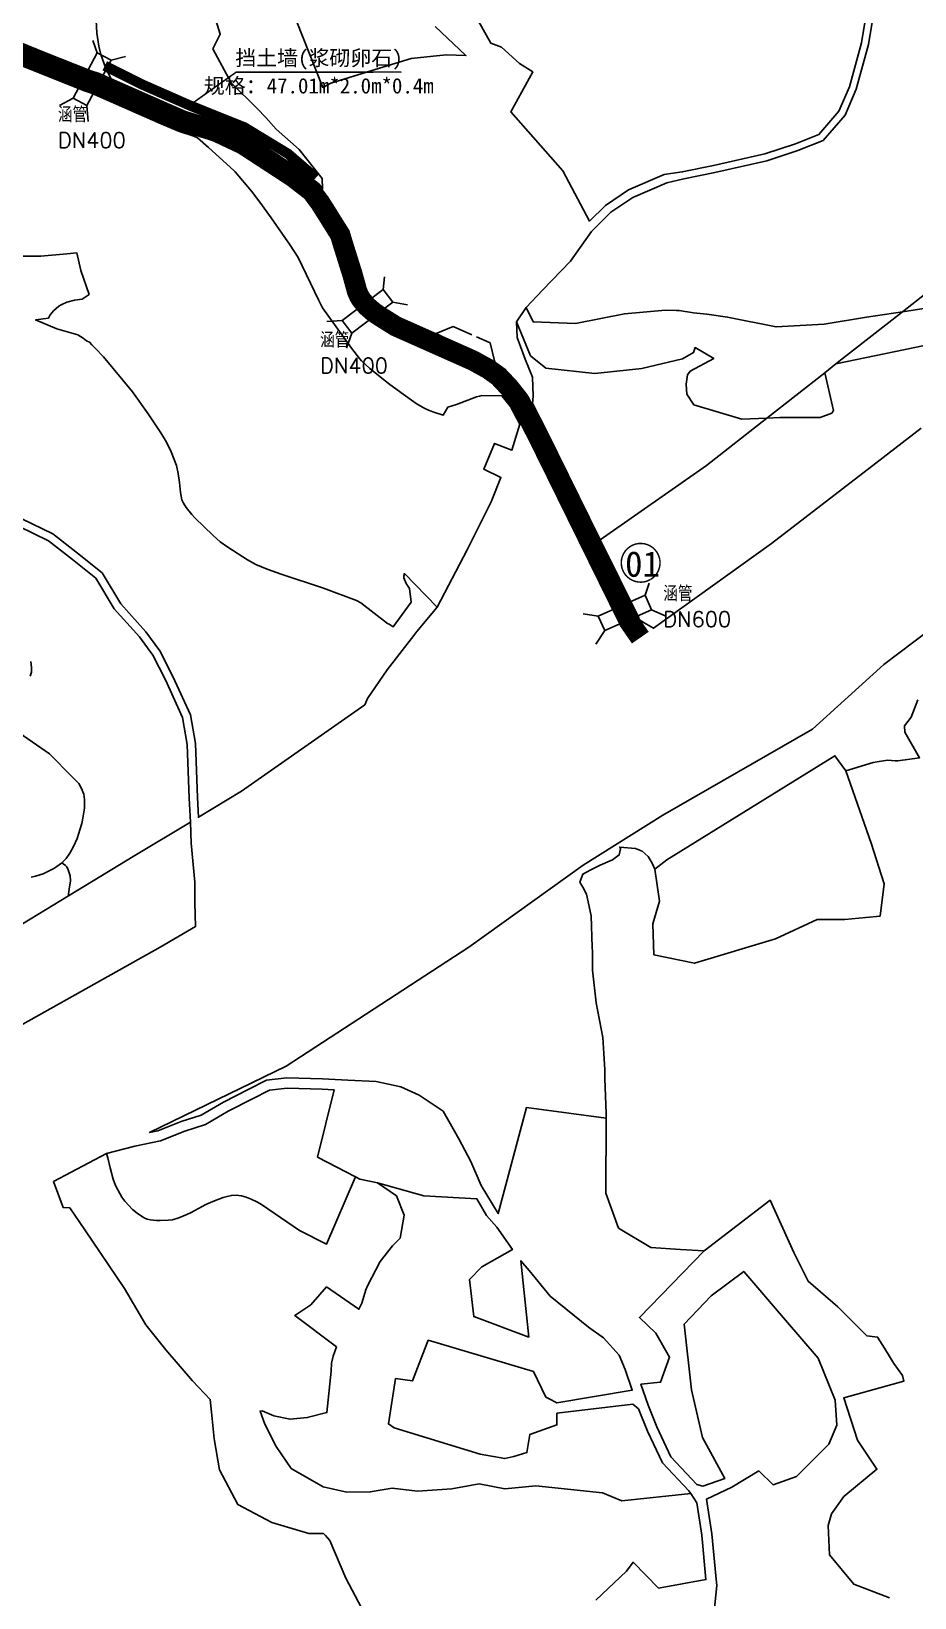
# Model space of a CAD drawing. Header units: millimetres. Extents: x 35444746 to 35449000, y 3482000 to 3488437.
# Drawn here: x 35448135.8 to 35448308.4, y 3486872.8 to 3487179.1 of the extents above; entities that cross this region are included whole.
import ezdxf
from ezdxf.enums import TextEntityAlignment as Align

# ---------------------------------------------------------------- set-up
doc = ezdxf.new("R2010")
doc.units = ezdxf.units.MM
doc.linetypes.add('X3', pattern=[5, 4, -1])
for name, color, linetype, true_color in [('0203.02旱地整理', 9, 'Continuous', 0x808080), ('0204.02水田整理', 9, 'Continuous', 0x808080), ('0302.01田间道路工程标注', 6, 'X3', 0xff00ff), ('0302.02田间道路工程', 6, 'X3', 0xff00ff), ('0302.05错车道标注', 6, 'X3', 0xff00ff), ('0401.03涵管标注', 4, '732', 0x00ffff), ('0501.01挡土墙标注', 7, '732', 0x7d7d7d), ('0501.02挡土墙', 6, 'X3', 0xff00ff)]:
    doc.layers.add(name, color=color, linetype=linetype, true_color=true_color)
doc.styles.add('FS', font='rs.shx', dxfattribs={"bigfont": 'fs.shx'})
doc.styles.add('宋体', font='')
doc.styles.get('宋体').set_extended_font_data('SimSun')
doc.linetypes.add('10421', pattern='A,2,[150,AAA.SHX,S=0.5,R=0,X=0,Y=0.5],1e-11', length=2)
doc.linetypes.add('732', pattern='A,9,-0.5,[162,AAA.SHX,S=1,R=0,X=0,Y=0],-0.5', length=10)

msp = doc.modelspace()

# ---------------------------------------------------------------- linework, layer by layer
at = {"layer": '0203.02旱地整理', "color": 41}
for points in [[(35448171.556, 3487182.135), (35448172.693, 3487178.55), (35448171.236, 3487175.64), (35448174.816, 3487169.009), (35448179.882, 3487163.989), (35448181.595897, 3487162.220908), (35448183.632767, 3487159.948199), (35448188.091131, 3487156.015836), (35448192.615886, 3487150.338879), (35448192.703887, 3487148.264246), (35448192.015793, 3487149.189253), (35448188.077447, 3487152.234489), (35448178.126056, 3487158.737533), (35448173.257319, 3487161.034538), (35448172.246455, 3487161.462716), (35448165.932201, 3487163.400406), (35448162.765739, 3487164.76517), (35448151.401956, 3487169.781809), (35448151.18, 3487170.115), (35448150.281, 3487172.009), (35448149.373, 3487174.581), (35448148.976, 3487176.205), (35448148.595, 3487178.718), (35448148.176, 3487186.268)], [(35448171.556, 3487182.135), (35448172.693, 3487178.55), (35448171.236, 3487175.64), (35448174.816, 3487169.009), (35448179.882, 3487163.989), (35448181.595897, 3487162.220908), (35448183.632767, 3487159.948199), (35448188.091131, 3487156.015836), (35448192.615886, 3487150.338879), (35448192.703887, 3487148.264246), (35448192.015793, 3487149.189253), (35448188.077447, 3487152.234489), (35448178.126056, 3487158.737533), (35448173.257319, 3487161.034538), (35448172.246455, 3487161.462716), (35448165.932201, 3487163.400406), (35448162.765739, 3487164.76517), (35448151.401956, 3487169.781809), (35448151.18, 3487170.115), (35448150.281, 3487172.009), (35448149.373, 3487174.581), (35448148.976, 3487176.205), (35448148.595, 3487178.718), (35448148.176, 3487186.268)], [(35448214.715, 3487180.061), (35448220.708, 3487174.341), (35448216.93, 3487174.525), (35448214.329, 3487174.222), (35448210.023, 3487173.769), (35448201.289, 3487171.13), (35448194.309, 3487168.975), (35448192.733, 3487168.123), (35448185.068, 3487187.603)], [(35448214.715, 3487180.061), (35448220.708, 3487174.341), (35448216.93, 3487174.525), (35448214.329, 3487174.222), (35448210.023, 3487173.769), (35448201.289, 3487171.13), (35448194.309, 3487168.975), (35448192.733, 3487168.123), (35448185.068, 3487187.603)], [(35448299.858, 3487187.925), (35448297.996, 3487176.833), (35448295.682, 3487168.229), (35448293.614, 3487163.46), (35448289.688, 3487158.95), (35448285.104, 3487157.106), (35448279.125, 3487155.15), (35448269.078, 3487152.889), (35448262.991, 3487151.597), (35448259.424, 3487151.106), (35448252.479, 3487148.108), (35448247.973, 3487145.024), (35448244.879, 3487141.98), (35448239.623, 3487151.804), (35448229.514, 3487163.32), (35448233.762, 3487171.17), (35448231.208, 3487172.778), (35448227.666, 3487175.968), (35448225.565, 3487176.796), (35448222.559, 3487182.142)], [(35448299.858, 3487187.925), (35448297.996, 3487176.833), (35448295.682, 3487168.229), (35448293.614, 3487163.46), (35448289.688, 3487158.95), (35448285.104, 3487157.106), (35448279.125, 3487155.15), (35448269.078, 3487152.889), (35448262.991, 3487151.597), (35448259.424, 3487151.106), (35448252.479, 3487148.108), (35448247.973, 3487145.024), (35448244.879, 3487141.98), (35448239.623, 3487151.804), (35448229.514, 3487163.32), (35448233.762, 3487171.17), (35448231.208, 3487172.778), (35448227.666, 3487175.968), (35448225.565, 3487176.796), (35448222.559, 3487182.142)], [(35448326.096, 3487140.038), (35448305.999, 3487124.258), (35448299.026, 3487123.178), (35448290.702, 3487121.837), (35448281.309, 3487121.311), (35448271.857, 3487123.207), (35448267.817, 3487123.789), (35448265.19, 3487124.041), (35448262.363, 3487124.537), (35448261.792, 3487124.539), (35448259.696, 3487124.547), (35448251.692, 3487123.851), (35448242.1, 3487121.95), (35448233.85, 3487122.309), (35448232.482, 3487125.102), (35448235.7, 3487128.455), (35448241.127, 3487134.136), (35448245.241, 3487139.953), (35448249.057, 3487143.707), (35448253.304, 3487146.614), (35448259.991, 3487149.5), (35448263.281, 3487150.228), (35448269.354, 3487151.517), (35448279.499, 3487153.8), (35448285.579, 3487155.789), (35448290.522, 3487157.778), (35448294.812, 3487162.705), (35448297.006, 3487167.765), (35448299.365, 3487176.538), (35448301.229, 3487187.642)], [(35448326.096, 3487140.038), (35448305.999, 3487124.258), (35448299.026, 3487123.178), (35448290.702, 3487121.837), (35448281.309, 3487121.311), (35448271.857, 3487123.207), (35448267.817, 3487123.789), (35448265.19, 3487124.041), (35448262.363, 3487124.537), (35448261.792, 3487124.539), (35448259.696, 3487124.547), (35448251.692, 3487123.851), (35448242.1, 3487121.95), (35448233.85, 3487122.309), (35448232.482, 3487125.102), (35448235.7, 3487128.455), (35448241.127, 3487134.136), (35448245.241, 3487139.953), (35448249.057, 3487143.707), (35448253.304, 3487146.614), (35448259.991, 3487149.5), (35448263.281, 3487150.228), (35448269.354, 3487151.517), (35448279.499, 3487153.8), (35448285.579, 3487155.789), (35448290.522, 3487157.778), (35448294.812, 3487162.705), (35448297.006, 3487167.765), (35448299.365, 3487176.538), (35448301.229, 3487187.642)], [(35448312.256, 3487125.228), (35448305.999, 3487124.258), (35448326.096, 3487140.038)], [(35448312.256, 3487125.228), (35448305.999, 3487124.258), (35448326.096, 3487140.038)], [(35448133.81, 3487135.13), (35448137.61, 3487135.135), (35448142.747, 3487135.555), (35448144.672, 3487135.767), (35448145.423, 3487132.307), (35448147.059, 3487127.66), (35448145.681, 3487126.754), (35448144.191, 3487126.509), (35448142.746, 3487126.132), (35448141.637, 3487125.637), (35448141.164, 3487125.341), (35448140.129, 3487124.433), (35448139.477, 3487123.658), (35448139.117, 3487122.985), (35448136.603, 3487122.656), (35448140.778, 3487120.91), (35448144.868, 3487119.738), (35448145.925, 3487119.106), (35448146.589, 3487118.6), (35448147.136, 3487118.307), (35448147.606, 3487117.811), (35448148.408, 3487117.032), (35448149.906, 3487115.462), (35448155.547, 3487108.59), (35448158.581, 3487104.295), (35448161.114, 3487100.601), (35448162.176, 3487098.744), (35448163.072, 3487096.872), (35448164.147, 3487094.223), (35448164.46, 3487092.63), (35448164.722, 3487090.865), (35448164.934, 3487088.926), (35448165.157, 3487087.52), (35448165.495, 3487086.86), (35448166.051, 3487085.98), (35448167.135, 3487084.626), (35448167.756, 3487083.964), (35448171.325, 3487080.493), (35448172.661, 3487079.294), (35448174.159, 3487078.234), (35448178.012, 3487075.74), (35448179.64, 3487074.815), (35448181.852, 3487073.918), (35448184.608, 3487072.934), (35448192.866, 3487070.244), (35448199.296, 3487067.825), (35448200.188, 3487067.37), (35448205.401, 3487063.323), (35448205.741, 3487063.171), (35448206.514, 3487062.673), (35448209.985, 3487067.48), (35448209.657, 3487070.154), (35448209.049, 3487071.155), (35448208.597, 3487072.241), (35448208.593, 3487072.635), (35448208.704, 3487073.056), (35448215.077, 3487066.525), (35448211.118, 3487061.745), (35448210.518, 3487060.97), (35448205.342, 3487054.28), (35448201.459, 3487048.678), (35448200.959, 3487047.43), (35448176.882, 3487030.56), (35448168.417, 3487025.429), (35448168.243, 3487029.298), (35448167.857, 3487039.827), (35448166.877, 3487045.425), (35448163.429, 3487052.953), (35448160.922, 3487057.974), (35448158.127, 3487061.708), (35448153.287, 3487067.157), (35448149.636, 3487073.215), (35448144.811, 3487077.087), (35448140.003, 3487080.81), (35448133.905, 3487083.807)], [(35448133.81, 3487135.13), (35448137.61, 3487135.135), (35448142.747, 3487135.555), (35448144.672, 3487135.767), (35448145.423, 3487132.307), (35448147.059, 3487127.66), (35448145.681, 3487126.754), (35448144.191, 3487126.509), (35448142.746, 3487126.132), (35448141.637, 3487125.637), (35448141.164, 3487125.341), (35448140.129, 3487124.433), (35448139.477, 3487123.658), (35448139.117, 3487122.985), (35448136.603, 3487122.656), (35448140.778, 3487120.91), (35448144.868, 3487119.738), (35448145.925, 3487119.106), (35448146.589, 3487118.6), (35448147.136, 3487118.307), (35448147.606, 3487117.811), (35448148.408, 3487117.032), (35448149.906, 3487115.462), (35448155.547, 3487108.59), (35448158.581, 3487104.295), (35448161.114, 3487100.601), (35448162.176, 3487098.744), (35448163.072, 3487096.872), (35448164.147, 3487094.223), (35448164.46, 3487092.63), (35448164.722, 3487090.865), (35448164.934, 3487088.926), (35448165.157, 3487087.52), (35448165.495, 3487086.86), (35448166.051, 3487085.98), (35448167.135, 3487084.626), (35448167.756, 3487083.964), (35448171.325, 3487080.493), (35448172.661, 3487079.294), (35448174.159, 3487078.234), (35448178.012, 3487075.74), (35448179.64, 3487074.815), (35448181.852, 3487073.918), (35448184.608, 3487072.934), (35448192.866, 3487070.244), (35448199.296, 3487067.825), (35448200.188, 3487067.37), (35448205.401, 3487063.323), (35448205.741, 3487063.171), (35448206.514, 3487062.673), (35448209.985, 3487067.48), (35448209.657, 3487070.154), (35448209.049, 3487071.155), (35448208.597, 3487072.241), (35448208.593, 3487072.635), (35448208.704, 3487073.056), (35448215.077, 3487066.525), (35448211.118, 3487061.745), (35448210.518, 3487060.97), (35448205.342, 3487054.28), (35448201.459, 3487048.678), (35448200.959, 3487047.43), (35448176.882, 3487030.56), (35448168.417, 3487025.429), (35448168.243, 3487029.298), (35448167.857, 3487039.827), (35448166.877, 3487045.425), (35448163.429, 3487052.953), (35448160.922, 3487057.974), (35448158.127, 3487061.708), (35448153.287, 3487067.157), (35448149.636, 3487073.215), (35448144.811, 3487077.087), (35448140.003, 3487080.81), (35448133.905, 3487083.807)], [(35448309.657, 3487101.486), (35448300.841, 3487094.679), (35448280.452, 3487078.935), (35448257.352971, 3487062.375989), (35448255.559764, 3487063.435822), (35448254.54566, 3487064.11266), (35448254.472011, 3487064.425766), (35448246.973519, 3487079.669451), (35448267.758, 3487094.232), (35448279.546, 3487103.487), (35448282.035, 3487103.587), (35448289.92, 3487103.556), (35448292.2, 3487104.441), (35448292.527, 3487104.928), (35448292.368, 3487105.822), (35448290.82, 3487112.34), (35448293.023, 3487114.07), (35448310.357, 3487117.635)], [(35448309.657, 3487101.486), (35448300.841, 3487094.679), (35448280.452, 3487078.935), (35448257.352971, 3487062.375989), (35448255.559764, 3487063.435822), (35448254.54566, 3487064.11266), (35448254.472011, 3487064.425766), (35448246.973519, 3487079.669451), (35448267.758, 3487094.232), (35448279.546, 3487103.487), (35448282.035, 3487103.587), (35448289.92, 3487103.556), (35448292.2, 3487104.441), (35448292.527, 3487104.928), (35448292.368, 3487105.822), (35448290.82, 3487112.34), (35448293.023, 3487114.07), (35448310.357, 3487117.635)], [(35448133.26, 3487082.342), (35448139.149, 3487079.448), (35448143.844, 3487075.812), (35448148.413, 3487072.146), (35448151.994, 3487066.204), (35448156.892, 3487060.69), (35448159.554, 3487057.133), (35448161.986, 3487052.264), (35448165.336, 3487044.948), (35448166.263, 3487039.653), (35448166.648, 3487029.169), (35448166.859, 3487024.485), (35448156.036, 3487017.924), (35448143.063, 3487010.061), (35448143.052, 3487010.448), (35448143.154, 3487011.374), (35448143.417, 3487013.007), (35448143.351, 3487013.948), (35448142.963, 3487015.165), (35448142.687, 3487015.723), (35448142.453, 3487016.008), (35448141.974, 3487016.332), (35448141.776, 3487016.553), (35448142.572, 3487017.336), (35448143.3, 3487018.434), (35448143.992, 3487019.721), (35448144.731, 3487021.3), (35448145.076, 3487022.34), (35448145.286, 3487022.975), (35448145.64, 3487024.209), (35448145.868, 3487025.233), (35448146.135, 3487027.216), (35448146.179, 3487028.922), (35448146.052, 3487029.924), (35448145.53, 3487031.18), (35448145.068, 3487031.997), (35448143.848, 3487033.287), (35448139.304, 3487037.835), (35448131.737, 3487043.117)], [(35448133.26, 3487082.342), (35448139.149, 3487079.448), (35448143.844, 3487075.812), (35448148.413, 3487072.146), (35448151.994, 3487066.204), (35448156.892, 3487060.69), (35448159.554, 3487057.133), (35448161.986, 3487052.264), (35448165.336, 3487044.948), (35448166.263, 3487039.653), (35448166.648, 3487029.169), (35448166.859, 3487024.485), (35448156.036, 3487017.924), (35448143.063, 3487010.061), (35448143.052, 3487010.448), (35448143.154, 3487011.374), (35448143.417, 3487013.007), (35448143.351, 3487013.948), (35448142.963, 3487015.165), (35448142.687, 3487015.723), (35448142.453, 3487016.008), (35448141.974, 3487016.332), (35448141.776, 3487016.553), (35448142.572, 3487017.336), (35448143.3, 3487018.434), (35448143.992, 3487019.721), (35448144.731, 3487021.3), (35448145.076, 3487022.34), (35448145.286, 3487022.975), (35448145.64, 3487024.209), (35448145.868, 3487025.233), (35448146.135, 3487027.216), (35448146.179, 3487028.922), (35448146.052, 3487029.924), (35448145.53, 3487031.18), (35448145.068, 3487031.997), (35448143.848, 3487033.287), (35448139.304, 3487037.835), (35448131.737, 3487043.117)], [(35448309.027, 3487048.392), (35448307.719, 3487045), (35448306.418, 3487043.306), (35448306.494, 3487042.092), (35448309.356, 3487037.062), (35448305.108, 3487036.487), (35448304.622, 3487036.489), (35448303.162, 3487036.577), (35448301.864, 3487036.421), (35448300.322, 3487036.104), (35448294.94, 3487034.487), (35448292.817, 3487037.454), (35448259.95, 3487017.098), (35448257.64, 3487015.268), (35448257.11, 3487016.464), (35448256.303, 3487017.766), (35448255.171, 3487018.825), (35448253.874, 3487019.317), (35448250.757, 3487019.601), (35448250.915, 3487019.281), (35448250.667, 3487018.065), (35448249.365, 3487017.096), (35448246.973, 3487016.085), (35448245.149, 3487015.153), (35448243.571, 3487014.302), (35448242.998, 3487012.765), (35448243.561, 3487011.79), (35448244.285, 3487010.409), (35448245.217, 3487006.14), (35448245.404, 3487000), (35448245.432, 3486999.094), (35448245.42, 3486995.914), (35448245.418, 3486995.531), (35448246.132, 3486989.135), (35448247.454, 3486982.385), (35448247.693, 3486979.242), (35448247.887, 3486976.056), (35448247.88, 3486974.258), (35448248.101, 3486967.591), (35448248.135, 3486966.578), (35448232.578, 3486968.669), (35448227.043, 3486947.952), (35448223.669, 3486953.417), (35448221.652, 3486958.105), (35448219.347, 3486962.584), (35448216.257, 3486967.995), (35448211.601, 3486971.087), (35448207.973, 3486972.691), (35448203.14, 3486973.771), (35448197.643, 3486974.038), (35448192.69, 3486974.265), (35448185.7, 3486974.449), (35448181.726, 3486974.014), (35448178.167, 3486972.205), (35448173.306, 3486969.699), (35448168.974, 3486967.208), (35448165.091, 3486965.918), (35448160.47, 3486964.101), (35448158.882, 3486963.775), (35448185.57, 3486976.783), (35448221.272, 3487000), (35448243.641, 3487016.081), (35448259.18, 3487025.864), (35448288.46, 3487042.625), (35448302.382, 3487055.276), (35448320, 3487068.58)], [(35448309.027, 3487048.392), (35448307.719, 3487045), (35448306.418, 3487043.306), (35448306.494, 3487042.092), (35448309.356, 3487037.062), (35448305.108, 3487036.487), (35448304.622, 3487036.489), (35448303.162, 3487036.577), (35448301.864, 3487036.421), (35448300.322, 3487036.104), (35448294.94, 3487034.487), (35448292.817, 3487037.454), (35448259.95, 3487017.098), (35448257.64, 3487015.268), (35448257.11, 3487016.464), (35448256.303, 3487017.766), (35448255.171, 3487018.825), (35448253.874, 3487019.317), (35448250.757, 3487019.601), (35448250.915, 3487019.281), (35448250.667, 3487018.065), (35448249.365, 3487017.096), (35448246.973, 3487016.085), (35448245.149, 3487015.153), (35448243.571, 3487014.302), (35448242.998, 3487012.765), (35448243.561, 3487011.79), (35448244.285, 3487010.409), (35448245.217, 3487006.14), (35448245.404, 3487000), (35448245.432, 3486999.094), (35448245.42, 3486995.914), (35448245.418, 3486995.531), (35448246.132, 3486989.135), (35448247.454, 3486982.385), (35448247.693, 3486979.242), (35448247.887, 3486976.056), (35448247.88, 3486974.258), (35448248.101, 3486967.591), (35448248.135, 3486966.578), (35448232.578, 3486968.669), (35448227.043, 3486947.952), (35448223.669, 3486953.417), (35448221.652, 3486958.105), (35448219.347, 3486962.584), (35448216.257, 3486967.995), (35448211.601, 3486971.087), (35448207.973, 3486972.691), (35448203.14, 3486973.771), (35448197.643, 3486974.038), (35448192.69, 3486974.265), (35448185.7, 3486974.449), (35448181.726, 3486974.014), (35448178.167, 3486972.205), (35448173.306, 3486969.699), (35448168.974, 3486967.208), (35448165.091, 3486965.918), (35448160.47, 3486964.101), (35448158.882, 3486963.775), (35448185.57, 3486976.783), (35448221.272, 3487000), (35448243.641, 3487016.081), (35448259.18, 3487025.864), (35448288.46, 3487042.625), (35448302.382, 3487055.276), (35448320, 3487068.58)], [(35448135.56, 3487053.031), (35448135.789, 3487053.803), (35448135.827, 3487054.68), (35448135.688, 3487055.88)], [(35448135.56, 3487053.031), (35448135.789, 3487053.803), (35448135.827, 3487054.68), (35448135.688, 3487055.88)], [(35448269.161, 3486869.544), (35448269.721, 3486875.246), (35448269.544, 3486877.116), (35448268.769, 3486885.329), (35448267.751, 3486892.127), (35448272.682, 3486894.456), (35448277.93, 3486897.622), (35448280.75, 3486894.917), (35448285.328, 3486896.516), (35448291.632, 3486902.83), (35448293.211, 3486906.566), (35448292.893, 3486911.471), (35448289.544, 3486919.677), (35448283.186, 3486927.089), (35448274.99, 3486936.644), (35448268.654, 3486931.885), (35448263.362, 3486926.299), (35448264.807, 3486913.5), (35448266.963, 3486904.157), (35448271.281, 3486896.139), (35448267.023, 3486894.627), (35448265.844, 3486894.974), (35448260.772, 3486900.354), (35448258.014, 3486906.226), (35448256.304, 3486910.453), (35448254.923, 3486914.556), (35448258.748, 3486914.951), (35448260.525, 3486919.886), (35448257.821, 3486924.538), (35448254.631, 3486927.641), (35448267.279, 3486940.626), (35448280.145, 3486950.55), (35448284.823, 3486940.301), (35448287.599, 3486934.705), (35448293.36, 3486929.678), (35448299.076, 3486924.043), (35448301.156, 3486923.791), (35448302.522, 3486921.613), (35448304.311, 3486918.622), (35448306.003, 3486916.281), (35448306.308, 3486915.176), (35448294.56, 3486911.935), (35448297.219, 3486903.662), (35448301.04, 3486897.955), (35448294.537, 3486892.616), (35448292.179, 3486889.204), (35448291.533, 3486886.921), (35448291.734, 3486881.211), (35448296.508, 3486875.467), (35448303.522, 3486872.839)], [(35448269.161, 3486869.544), (35448269.721, 3486875.246), (35448269.544, 3486877.116), (35448268.769, 3486885.329), (35448267.751, 3486892.127), (35448272.682, 3486894.456), (35448277.93, 3486897.622), (35448280.75, 3486894.917), (35448285.328, 3486896.516), (35448291.632, 3486902.83), (35448293.211, 3486906.566), (35448292.893, 3486911.471), (35448289.544, 3486919.677), (35448283.186, 3486927.089), (35448274.99, 3486936.644), (35448268.654, 3486931.885), (35448263.362, 3486926.299), (35448264.807, 3486913.5), (35448266.963, 3486904.157), (35448271.281, 3486896.139), (35448267.023, 3486894.627), (35448265.844, 3486894.974), (35448260.772, 3486900.354), (35448258.014, 3486906.226), (35448256.304, 3486910.453), (35448254.923, 3486914.556), (35448258.748, 3486914.951), (35448260.525, 3486919.886), (35448257.821, 3486924.538), (35448254.631, 3486927.641), (35448267.279, 3486940.626), (35448280.145, 3486950.55), (35448284.823, 3486940.301), (35448287.599, 3486934.705), (35448293.36, 3486929.678), (35448299.076, 3486924.043), (35448301.156, 3486923.791), (35448302.522, 3486921.613), (35448304.311, 3486918.622), (35448306.003, 3486916.281), (35448306.308, 3486915.176), (35448294.56, 3486911.935), (35448297.219, 3486903.662), (35448301.04, 3486897.955), (35448294.537, 3486892.616), (35448292.179, 3486889.204), (35448291.533, 3486886.921), (35448291.734, 3486881.211), (35448296.508, 3486875.467), (35448303.522, 3486872.839)]]:
    msp.add_lwpolyline(points, dxfattribs=at)
for points in [[(35448230.613, 3487122.271), (35448233.332, 3487115.662), (35448236.323, 3487113.217), (35448245.89, 3487112.206), (35448255.059, 3487113.143), (35448263.016, 3487115.058), (35448265.21, 3487116.266), (35448265.499, 3487117.258), (35448269.137, 3487115.136), (35448264.552, 3487112.676), (35448263.98, 3487111.946), (35448263.728, 3487110.077), (35448263.883, 3487108.125), (35448265.258, 3487106.086), (35448274.636, 3487103.291), (35448279.546, 3487103.487), (35448267.758, 3487094.232), (35448246.973519, 3487079.669451), (35448236.55274, 3487100.853853), (35448233.704944, 3487106.344721), (35448233.843, 3487107.791), (35448233.717, 3487111.484), (35448232.275, 3487114.999), (35448230.714, 3487119.235)], [(35448230.613, 3487122.271), (35448233.332, 3487115.662), (35448236.323, 3487113.217), (35448245.89, 3487112.206), (35448255.059, 3487113.143), (35448263.016, 3487115.058), (35448265.21, 3487116.266), (35448265.499, 3487117.258), (35448269.137, 3487115.136), (35448264.552, 3487112.676), (35448263.98, 3487111.946), (35448263.728, 3487110.077), (35448263.883, 3487108.125), (35448265.258, 3487106.086), (35448274.636, 3487103.291), (35448279.546, 3487103.487), (35448267.758, 3487094.232), (35448246.973519, 3487079.669451), (35448236.55274, 3487100.853853), (35448233.704944, 3487106.344721), (35448233.843, 3487107.791), (35448233.717, 3487111.484), (35448232.275, 3487114.999), (35448230.714, 3487119.235)], [(35448166.859, 3487024.485), (35448167.045, 3487020.344), (35448167.734, 3487012.736), (35448167.733, 3487008.669), (35448167.886, 3487004.048), (35448160.962, 3487000), (35448122.776, 3486978.66), (35448120.883, 3486977.516), (35448085.009, 3486959.89), (35448083.857, 3486962.824), (35448085.971, 3486965.98), (35448083.778, 3486970.073), (35448083.332, 3486971.151), (35448091.179, 3486972.117), (35448096.62, 3486974.218), (35448102.044, 3486977.845), (35448106.938, 3486981.717), (35448112.611, 3486987.346), (35448111.819, 3486990.366), (35448111.4, 3486992.05), (35448116.242, 3486994.605), (35448126.465, 3487000), (35448143.063, 3487010.061), (35448156.036, 3487017.924)], [(35448166.859, 3487024.485), (35448167.045, 3487020.344), (35448167.734, 3487012.736), (35448167.733, 3487008.669), (35448167.886, 3487004.048), (35448160.962, 3487000), (35448122.776, 3486978.66), (35448120.883, 3486977.516), (35448085.009, 3486959.89), (35448083.857, 3486962.824), (35448085.971, 3486965.98), (35448083.778, 3486970.073), (35448083.332, 3486971.151), (35448091.179, 3486972.117), (35448096.62, 3486974.218), (35448102.044, 3486977.845), (35448106.938, 3486981.717), (35448112.611, 3486987.346), (35448111.819, 3486990.366), (35448111.4, 3486992.05), (35448116.242, 3486994.605), (35448126.465, 3487000), (35448143.063, 3487010.061), (35448156.036, 3487017.924)], [(35448194.931, 3486972.161), (35448191.708, 3486958.974), (35448199.13, 3486955.134), (35448193.494, 3486941.96), (35448188.169, 3486944.643), (35448180.79, 3486949.695), (35448179.959, 3486950.167), (35448178.764, 3486950.745), (35448177.745, 3486951.138), (35448176.825, 3486951.403), (35448175.825, 3486951.535), (35448174.889, 3486951.491), (35448174.034, 3486951.308), (35448173.258, 3486951.069), (35448171.24, 3486950.325), (35448169.851, 3486949.709), (35448167.01, 3486948.165), (35448166.165, 3486947.758), (35448164.608, 3486947.095), (35448163.343, 3486946.724), (35448162.514, 3486946.629), (35448160.959, 3486946.564), (35448160.258, 3486946.583), (35448159.627, 3486946.625), (35448159.023, 3486946.723), (35448158.444, 3486946.844), (35448157.952, 3486947.029), (35448157.511, 3486947.273), (35448156.441, 3486948.014), (35448155.548, 3486948.735), (35448154.069, 3486950.358), (35448153.485, 3486951.147), (35448153.04, 3486951.844), (35448152.239, 3486953.454), (35448151.776, 3486954.663), (35448151.182, 3486956.892), (35448150.759, 3486958.828), (35448150.48, 3486959.68), (35448155.995, 3486961.14), (35448161.04, 3486962.177), (35448165.758, 3486964.033), (35448169.792, 3486965.372), (35448174.26, 3486967.942), (35448179.016, 3486970.393), (35448182.305, 3486972.066), (35448185.787, 3486972.447), (35448192.634, 3486972.267)], [(35448194.931, 3486972.161), (35448191.708, 3486958.974), (35448199.13, 3486955.134), (35448193.494, 3486941.96), (35448188.169, 3486944.643), (35448180.79, 3486949.695), (35448179.959, 3486950.167), (35448178.764, 3486950.745), (35448177.745, 3486951.138), (35448176.825, 3486951.403), (35448175.825, 3486951.535), (35448174.889, 3486951.491), (35448174.034, 3486951.308), (35448173.258, 3486951.069), (35448171.24, 3486950.325), (35448169.851, 3486949.709), (35448167.01, 3486948.165), (35448166.165, 3486947.758), (35448164.608, 3486947.095), (35448163.343, 3486946.724), (35448162.514, 3486946.629), (35448160.959, 3486946.564), (35448160.258, 3486946.583), (35448159.627, 3486946.625), (35448159.023, 3486946.723), (35448158.444, 3486946.844), (35448157.952, 3486947.029), (35448157.511, 3486947.273), (35448156.441, 3486948.014), (35448155.548, 3486948.735), (35448154.069, 3486950.358), (35448153.485, 3486951.147), (35448153.04, 3486951.844), (35448152.239, 3486953.454), (35448151.776, 3486954.663), (35448151.182, 3486956.892), (35448150.759, 3486958.828), (35448150.48, 3486959.68), (35448155.995, 3486961.14), (35448161.04, 3486962.177), (35448165.758, 3486964.033), (35448169.792, 3486965.372), (35448174.26, 3486967.942), (35448179.016, 3486970.393), (35448182.305, 3486972.066), (35448185.787, 3486972.447), (35448192.634, 3486972.267)], [(35448203.406, 3486953.947), (35448212.475, 3486951.394), (35448222.861, 3486950.808), (35448224.735, 3486947.541), (35448226.745, 3486945.275), (35448229.791, 3486940.894), (35448223.805, 3486937.514), (35448221.431, 3486935.052), (35448222.235, 3486927.798), (35448232.984, 3486923.786), (35448231.473, 3486938.73), (35448233.041, 3486936.808), (35448237.16, 3486931.82), (35448244.651, 3486925.723), (35448247.625, 3486923.616), (35448250.638, 3486920.283), (35448251.836, 3486917.458), (35448253.204, 3486913.396), (35448238.464, 3486910.932), (35448236.971, 3486911.737), (35448236.35, 3486912.072), (35448233.901, 3486917.056), (35448213.336, 3486923.171), (35448210.3, 3486915.222), (35448206.964, 3486915.666), (35448205.571, 3486906.83), (35448206.677, 3486906.078), (35448223.484, 3486900.922), (35448228.292, 3486900.04), (35448230.1, 3486900.437), (35448232.636, 3486901.219), (35448233.189, 3486904.756), (35448238.503, 3486906.606), (35448238.496, 3486907.018), (35448238.48, 3486908.906), (35448253.31, 3486910.674), (35448254.43, 3486909.754), (35448256.182, 3486905.422), (35448259.097, 3486899.217), (35448264.275, 3486893.724), (35448264.638, 3486893.182), (35448251.16, 3486891.764), (35448247.425, 3486893.331), (35448234.348, 3486894.72), (35448228.316, 3486894.148), (35448223.299, 3486895.092), (35448217.928, 3486894.15), (35448211.225, 3486893.641), (35448206.269, 3486894.252), (35448202.028, 3486893.527), (35448197.462, 3486893.476), (35448192.782, 3486894.515), (35448186.57, 3486898.124), (35448183.647, 3486902.38), (35448181.402, 3486906.746), (35448180.488, 3486909.33), (35448180.906, 3486909.377), (35448183.143, 3486908.381), (35448186.359, 3486907.718), (35448189.708, 3486908.049), (35448193.552, 3486909.042), (35448194.391, 3486917.126), (35448194.465, 3486918.678), (35448194.759, 3486920.065), (35448195.448, 3486921.865), (35448187.246, 3486928.03), (35448190.426, 3486930.112), (35448193.494, 3486933.608), (35448199.808, 3486929.244), (35448200.337, 3486930.45), (35448201.138, 3486933.015), (35448201.452, 3486933.816), (35448203.954, 3486938.602), (35448206.334, 3486941.65), (35448207.837, 3486943.162), (35448208.627, 3486947.633), (35448207.135, 3486951.404)], [(35448203.406, 3486953.947), (35448212.475, 3486951.394), (35448222.861, 3486950.808), (35448224.735, 3486947.541), (35448226.745, 3486945.275), (35448229.791, 3486940.894), (35448223.805, 3486937.514), (35448221.431, 3486935.052), (35448222.235, 3486927.798), (35448232.984, 3486923.786), (35448231.473, 3486938.73), (35448233.041, 3486936.808), (35448237.16, 3486931.82), (35448244.651, 3486925.723), (35448247.625, 3486923.616), (35448250.638, 3486920.283), (35448251.836, 3486917.458), (35448253.204, 3486913.396), (35448238.464, 3486910.932), (35448236.971, 3486911.737), (35448236.35, 3486912.072), (35448233.901, 3486917.056), (35448213.336, 3486923.171), (35448210.3, 3486915.222), (35448206.964, 3486915.666), (35448205.571, 3486906.83), (35448206.677, 3486906.078), (35448223.484, 3486900.922), (35448228.292, 3486900.04), (35448230.1, 3486900.437), (35448232.636, 3486901.219), (35448233.189, 3486904.756), (35448238.503, 3486906.606), (35448238.496, 3486907.018), (35448238.48, 3486908.906), (35448253.31, 3486910.674), (35448254.43, 3486909.754), (35448256.182, 3486905.422), (35448259.097, 3486899.217), (35448264.275, 3486893.724), (35448264.638, 3486893.182), (35448251.16, 3486891.764), (35448247.425, 3486893.331), (35448234.348, 3486894.72), (35448228.316, 3486894.148), (35448223.299, 3486895.092), (35448217.928, 3486894.15), (35448211.225, 3486893.641), (35448206.269, 3486894.252), (35448202.028, 3486893.527), (35448197.462, 3486893.476), (35448192.782, 3486894.515), (35448186.57, 3486898.124), (35448183.647, 3486902.38), (35448181.402, 3486906.746), (35448180.488, 3486909.33), (35448180.906, 3486909.377), (35448183.143, 3486908.381), (35448186.359, 3486907.718), (35448189.708, 3486908.049), (35448193.552, 3486909.042), (35448194.391, 3486917.126), (35448194.465, 3486918.678), (35448194.759, 3486920.065), (35448195.448, 3486921.865), (35448187.246, 3486928.03), (35448190.426, 3486930.112), (35448193.494, 3486933.608), (35448199.808, 3486929.244), (35448200.337, 3486930.45), (35448201.138, 3486933.015), (35448201.452, 3486933.816), (35448203.954, 3486938.602), (35448206.334, 3486941.65), (35448207.837, 3486943.162), (35448208.627, 3486947.633), (35448207.135, 3486951.404)]]:
    msp.add_lwpolyline(points, close=True, dxfattribs=at)
at = {"layer": '0204.02水田整理', "color": 51}
for points in [[(35448148.176, 3487186.268), (35448148.595, 3487178.718), (35448148.976, 3487176.205), (35448149.373, 3487174.581), (35448150.281, 3487172.009), (35448151.18, 3487170.115), (35448151.401956, 3487169.781809), (35448149.011442, 3487170.837122), (35448147.403765, 3487171.373642), (35448138.680485, 3487174.847), (35448129.516946, 3487178.538093)], [(35448127.936783, 3487174.764946), (35448137.159802, 3487171.049895), (35448145.998669, 3487167.530513), (35448147.534854, 3487167.017852), (35448161.130282, 3487161.016034), (35448164.51852, 3487159.555683), (35448167.548991, 3487158.625705), (35448168.278, 3487158.237), (35448170.37, 3487156.403), (35448175.364, 3487151.905), (35448175.635, 3487151.62), (35448178.825, 3487147.817), (35448180.424, 3487145.685), (35448182.624, 3487142.647), (35448186.334, 3487137.268), (35448187.897, 3487134.882), (35448191.909, 3487126.58), (35448192.688, 3487125.062), (35448198.335, 3487117.13), (35448199.879, 3487115.125), (35448200.285, 3487114.686), (35448201.924, 3487113.151), (35448205.586, 3487110.251), (35448207.995, 3487108.453), (35448211.016, 3487106.3), (35448212.675, 3487105.357), (35448213.718, 3487104.866), (35448214.439, 3487104.599), (35448216.252, 3487104.023), (35448217.156, 3487105.58), (35448218.855, 3487106.106), (35448222.746, 3487107.602), (35448223.355, 3487107.783), (35448223.83, 3487107.86), (35448227.754311, 3487107.850555), (35448229.397915, 3487105.76503), (35448231.218618, 3487102.254511), (35448229.706, 3487097.174), (35448226.315, 3487098.526), (35448224.187, 3487093.509), (35448227.538, 3487091.844), (35448225.614, 3487087.116), (35448220.979, 3487077.727), (35448215.077, 3487066.525), (35448208.704, 3487073.056), (35448208.593, 3487072.635), (35448208.597, 3487072.241), (35448209.049, 3487071.155), (35448209.657, 3487070.154), (35448209.985, 3487067.48), (35448206.514, 3487062.673), (35448205.741, 3487063.171), (35448205.401, 3487063.323), (35448200.188, 3487067.37), (35448199.296, 3487067.825), (35448192.866, 3487070.244), (35448184.608, 3487072.934), (35448181.852, 3487073.918), (35448179.64, 3487074.815), (35448178.012, 3487075.74), (35448174.159, 3487078.234), (35448172.661, 3487079.294), (35448171.325, 3487080.493), (35448167.756, 3487083.964), (35448167.135, 3487084.626), (35448166.051, 3487085.98), (35448165.495, 3487086.86), (35448165.157, 3487087.52), (35448164.934, 3487088.926), (35448164.722, 3487090.865), (35448164.46, 3487092.63), (35448164.147, 3487094.223), (35448163.072, 3487096.872), (35448162.176, 3487098.744), (35448161.114, 3487100.601), (35448158.581, 3487104.295), (35448155.547, 3487108.59), (35448149.906, 3487115.462), (35448148.408, 3487117.032), (35448147.606, 3487117.811), (35448147.136, 3487118.307), (35448146.589, 3487118.6), (35448145.925, 3487119.106), (35448144.868, 3487119.738), (35448140.778, 3487120.91), (35448136.603, 3487122.656), (35448139.117, 3487122.985), (35448139.477, 3487123.658), (35448140.129, 3487124.433), (35448141.164, 3487125.341), (35448141.637, 3487125.637), (35448142.746, 3487126.132), (35448144.191, 3487126.509), (35448145.681, 3487126.754), (35448147.059, 3487127.66), (35448145.423, 3487132.307), (35448144.672, 3487135.767), (35448142.747, 3487135.555), (35448137.61, 3487135.135), (35448133.81, 3487135.13)], [(35448135.688, 3487055.88), (35448135.827, 3487054.68), (35448135.789, 3487053.803), (35448135.56, 3487053.031)], [(35448303.522, 3486872.839), (35448296.508, 3486875.467), (35448291.734, 3486881.211), (35448291.533, 3486886.921), (35448292.179, 3486889.204), (35448294.537, 3486892.616), (35448301.04, 3486897.955), (35448297.219, 3486903.662), (35448294.56, 3486911.935), (35448306.308, 3486915.176), (35448306.003, 3486916.281), (35448304.311, 3486918.622), (35448302.522, 3486921.613), (35448301.156, 3486923.791), (35448299.076, 3486924.043), (35448293.36, 3486929.678), (35448287.599, 3486934.705), (35448284.823, 3486940.301), (35448280.145, 3486950.55), (35448267.279, 3486940.626), (35448262.654, 3486940.934), (35448256.847, 3486941.327), (35448250.546, 3486945.091), (35448248.026, 3486951.958), (35448248.135, 3486966.578), (35448248.101, 3486967.591), (35448247.88, 3486974.258), (35448247.887, 3486976.056), (35448247.693, 3486979.242), (35448247.454, 3486982.385), (35448246.132, 3486989.135), (35448245.418, 3486995.531), (35448245.42, 3486995.914), (35448245.432, 3486999.094), (35448245.404, 3487000), (35448245.217, 3487006.14), (35448244.285, 3487010.409), (35448243.561, 3487011.79), (35448242.998, 3487012.765), (35448243.571, 3487014.302), (35448245.149, 3487015.153), (35448246.973, 3487016.085), (35448249.365, 3487017.096), (35448250.667, 3487018.065), (35448250.915, 3487019.281), (35448250.757, 3487019.601), (35448253.874, 3487019.317), (35448255.171, 3487018.825), (35448256.303, 3487017.766), (35448257.11, 3487016.464), (35448257.64, 3487015.268), (35448258.541, 3487008.991), (35448257.225, 3487004.614), (35448257.437, 3486998.542), (35448265.37, 3486996.895), (35448281.193, 3487001.676), (35448289.347, 3487005.465), (35448294.76, 3487005.465), (35448298.842, 3487005.844), (35448301.64, 3487006.104), (35448302.433, 3487012.411), (35448299.939, 3487020.371), (35448294.94, 3487034.487), (35448300.322, 3487036.104), (35448301.864, 3487036.421), (35448303.162, 3487036.577), (35448304.622, 3487036.489), (35448305.108, 3487036.487), (35448309.356, 3487037.062), (35448306.494, 3487042.092), (35448306.418, 3487043.306), (35448307.719, 3487045), (35448309.027, 3487048.392)], [(35448131.737, 3487043.117), (35448139.304, 3487037.835), (35448143.848, 3487033.287), (35448145.068, 3487031.997), (35448145.53, 3487031.18), (35448146.052, 3487029.924), (35448146.179, 3487028.922), (35448146.135, 3487027.216), (35448145.868, 3487025.233), (35448145.64, 3487024.209), (35448145.286, 3487022.975), (35448145.076, 3487022.34), (35448144.731, 3487021.3), (35448143.992, 3487019.721), (35448143.3, 3487018.434), (35448142.572, 3487017.336), (35448141.776, 3487016.553), (35448141.688, 3487016.466), (35448140.744, 3487015.774), (35448140.167, 3487015.424), (35448138.101, 3487014.385), (35448136.568, 3487013.889), (35448135.753, 3487013.74)], [(35448201.526, 3486868.532), (35448197.248, 3486876.65), (35448194.141, 3486883.991), (35448193.238, 3486884.996), (35448192.903, 3486885.368), (35448190.007, 3486885.368), (35448182.76, 3486887.548), (35448176.163, 3486891.033), (35448172.521, 3486897.82), (35448171.477, 3486903.885), (35448170.968, 3486909.137), (35448170.729, 3486911.604), (35448167.253, 3486915.268), (35448162.038, 3486921.281), (35448158.148, 3486926.158), (35448154.013, 3486933.264), (35448146.239, 3486944.758), (35448143.29, 3486949.048), (35448142.029, 3486949.1), (35448140.099, 3486954.184), (35448150.48, 3486959.68), (35448150.759, 3486958.828), (35448151.182, 3486956.892), (35448151.776, 3486954.663), (35448152.239, 3486953.454), (35448153.04, 3486951.844), (35448153.485, 3486951.147), (35448154.069, 3486950.358), (35448155.548, 3486948.735), (35448156.441, 3486948.014), (35448157.511, 3486947.273), (35448157.952, 3486947.029), (35448158.444, 3486946.844), (35448159.023, 3486946.723), (35448159.627, 3486946.625), (35448160.258, 3486946.583), (35448160.959, 3486946.564), (35448162.514, 3486946.629), (35448163.343, 3486946.724), (35448164.608, 3486947.095), (35448166.165, 3486947.758), (35448167.01, 3486948.165), (35448169.851, 3486949.709), (35448171.24, 3486950.325), (35448173.258, 3486951.069), (35448174.034, 3486951.308), (35448174.889, 3486951.491), (35448175.825, 3486951.535), (35448176.825, 3486951.403), (35448177.745, 3486951.138), (35448178.764, 3486950.745), (35448179.959, 3486950.167), (35448180.79, 3486949.695), (35448188.169, 3486944.643), (35448193.494, 3486941.96), (35448199.13, 3486955.134), (35448199.984, 3486954.692), (35448203.406, 3486953.947), (35448207.135, 3486951.404), (35448208.627, 3486947.633), (35448207.837, 3486943.162), (35448206.334, 3486941.65), (35448203.954, 3486938.602), (35448201.452, 3486933.816), (35448201.138, 3486933.015), (35448200.337, 3486930.45), (35448199.808, 3486929.244), (35448193.494, 3486933.608), (35448190.426, 3486930.112), (35448187.246, 3486928.03), (35448195.448, 3486921.865), (35448194.759, 3486920.065), (35448194.465, 3486918.678), (35448194.391, 3486917.126), (35448193.552, 3486909.042), (35448189.708, 3486908.049), (35448186.359, 3486907.718), (35448183.143, 3486908.381), (35448180.906, 3486909.377), (35448180.488, 3486909.33), (35448181.402, 3486906.746), (35448183.647, 3486902.38), (35448186.57, 3486898.124), (35448192.782, 3486894.515), (35448197.462, 3486893.476), (35448202.028, 3486893.527), (35448206.269, 3486894.252), (35448211.225, 3486893.641), (35448217.928, 3486894.15), (35448223.299, 3486895.092), (35448228.316, 3486894.148), (35448234.348, 3486894.72), (35448247.425, 3486893.331), (35448251.16, 3486891.764), (35448264.638, 3486893.182), (35448265.84, 3486891.387), (35448266.783, 3486885.093), (35448267.605, 3486876.389), (35448258.317, 3486874.719), (35448253.381, 3486879.755), (35448252.099, 3486878.048), (35448246.108, 3486872.334)]]:
    msp.add_lwpolyline(points, dxfattribs=at)
for points in [[(35448305.999, 3487124.258), (35448312.256, 3487125.228), (35448319.248, 3487127.704), (35448320.755, 3487124.796), (35448321.997, 3487122.042), (35448317.49, 3487119.308), (35448310.357, 3487117.635), (35448293.023, 3487114.07)], [(35448232.482, 3487125.102), (35448233.85, 3487122.309), (35448242.1, 3487121.95), (35448251.692, 3487123.851), (35448259.696, 3487124.547), (35448261.792, 3487124.539), (35448262.363, 3487124.537), (35448265.19, 3487124.041), (35448267.817, 3487123.789), (35448271.857, 3487123.207), (35448281.309, 3487121.311), (35448290.702, 3487121.837), (35448299.026, 3487123.178), (35448305.999, 3487124.258), (35448293.023, 3487114.07), (35448290.82, 3487112.34), (35448279.546, 3487103.487), (35448274.636, 3487103.291), (35448265.258, 3487106.086), (35448263.883, 3487108.125), (35448263.728, 3487110.077), (35448263.98, 3487111.946), (35448264.552, 3487112.676), (35448269.137, 3487115.136), (35448265.499, 3487117.258), (35448265.21, 3487116.266), (35448263.016, 3487115.058), (35448255.059, 3487113.143), (35448245.89, 3487112.206), (35448236.323, 3487113.217), (35448233.332, 3487115.662), (35448230.613, 3487122.271)], [(35448290.82, 3487112.34), (35448292.368, 3487105.822), (35448292.527, 3487104.928), (35448292.2, 3487104.441), (35448289.92, 3487103.556), (35448282.035, 3487103.587), (35448279.546, 3487103.487)]]:
    msp.add_lwpolyline(points, close=True, dxfattribs=at)
at = {"layer": '0302.01田间道路工程标注', "color": 1, "const_width": 0.2848}
msp.add_lwpolyline([(35448256.775973, 3487071.912882), (35448257.263295, 3487072.251471), (35448257.701739, 3487072.675202), (35448258.066536, 3487073.163777), (35448258.348234, 3487073.704543), (35448258.53954, 3487074.283493), (35448258.635499, 3487074.885634), (35448258.633624, 3487075.49537), (35448258.533966, 3487076.096909), (35448258.339104, 3487076.674673), (35448258.054085, 3487077.213696), (35448257.686294, 3487077.700019), (35448257.245252, 3487078.121046), (35448256.742385, 3487078.465874), (35448256.190714, 3487078.72557), (35448255.60453, 3487078.893408), (35448254.999014, 3487078.965043), (35448254.389848, 3487078.938619), (35448253.792809, 3487078.814819), (35448253.223361, 3487078.596852), (35448252.696251, 3487078.29036), (35448252.225132, 3487077.903284), (35448251.822205, 3487077.445647), (35448251.497906, 3487076.929303), (35448251.260635, 3487076.367624), (35448251.116535, 3487075.775157), (35448251.069339, 3487075.167246), (35448251.120271, 3487074.559638), (35448251.268011, 3487073.968068), (35448251.508731, 3487073.407859), (35448251.836198, 3487072.893518), (35448252.241931, 3487072.438366), (35448252.715421, 3487072.054194), (35448253.244405, 3487071.750949), (35448253.815182, 3487071.536486), (35448254.412971, 3487071.41636), (35448255.022288, 3487071.393681), (35448255.627353, 3487071.469037), (35448256.212494, 3487071.640477), (35448256.747818, 3487071.896511)], dxfattribs=at)
at = {"layer": '0302.02田间道路工程', "color": 1, "linetype": 'Continuous', "const_width": 4, "flags": 128}
msp.add_lwpolyline([(35448128.744304, 3487176.693161), (35448137.936927, 3487172.990354), (35448146.716724, 3487169.494492), (35448148.289444, 3487168.969638), (35448161.96606, 3487162.931979), (35448165.240962, 3487161.520476), (35448171.56124, 3487159.580937), (35448172.440276, 3487159.208599), (35448177.147687, 3487156.987706), (35448186.916889, 3487150.603718), (35448190.575065, 3487147.775118), (35448192.230655, 3487145.5495), (35448192.230655, 3487145.5495), (35448192.230655, 3487145.5495), (35448196.115767, 3487139.35179), (35448196.756468, 3487137.232879), (35448198.55984, 3487131.475803), (35448199.448579, 3487128.230665), (35448199.900251, 3487127.219575), (35448200.306108, 3487126.601486), (35448201.345425, 3487125.350132), (35448202.536539, 3487124.318707), (35448203.815644, 3487123.415196), (35448206.984041, 3487121.437403), (35448222.102689, 3487114.722268), (35448225.13479, 3487113.037872), (35448227.096491, 3487111.631897), (35448229.182681, 3487109.415117), (35448231.162267, 3487106.903272), (35448234.767515, 3487099.951951), (35448252.577144, 3487063.746756), (35448254.795065, 3487060.542301)], dxfattribs=at)
at = {"layer": '0302.05错车道标注'}
for points in [[(35448214.900396, 3487120.031184), (35448218.197493, 3487121.395495), (35448225.435656, 3487118.203528), (35448226.333591, 3487114.383952)], [(35448214.900396, 3487120.031184), (35448226.333591, 3487114.383952)]]:
    msp.add_lwpolyline(points, dxfattribs=at)
at = {"layer": '0401.03涵管标注', "color": 4, "linetype": 'Continuous'}
for p, q in [((35448148.652358, 3487174.892693), (35448147.812482, 3487177.270521)), ((35448148.652358, 3487174.892693), (35448143.929824, 3487166.039904)), ((35448146.651101, 3487164.588235), (35448151.373635, 3487173.441023)), ((35448151.373635, 3487173.441023), (35448148.652358, 3487174.892693)), ((35448148.652358, 3487174.892693), (35448148.652358, 3487174.892693)), ((35448151.373635, 3487173.441023), (35448154.198181, 3487174.137887)), ((35448143.929824, 3487166.039904), (35448141.289699, 3487164.592373)), ((35448143.929824, 3487166.039904), (35448146.651101, 3487164.588235)), ((35448146.651101, 3487164.588235), (35448146.908812, 3487161.470791)), ((35448204.554581, 3487128.606761), (35448204.789409, 3487131.117599)), ((35448204.554581, 3487128.606761), (35448196.55458, 3487122.55084)), ((35448206.416123, 3487126.147624), (35448204.554581, 3487128.606761)), ((35448204.554581, 3487128.606761), (35448204.554581, 3487128.606761)), ((35448198.416122, 3487120.091703), (35448206.416123, 3487126.147624)), ((35448206.416123, 3487126.147624), (35448209.272512, 3487125.595615)), ((35448196.55458, 3487122.55084), (35448193.550775, 3487122.344046)), ((35448196.55458, 3487122.55084), (35448198.416122, 3487120.091703)), ((35448198.416122, 3487120.091703), (35448197.342608, 3487117.153602)), ((35448255.734687, 3487068.819883), (35448256.533074, 3487071.21196)), ((35448255.734687, 3487068.819883), (35448246.569295, 3487064.737017)), ((35448247.824336, 3487061.919649), (35448256.989727, 3487066.002514)), ((35448256.989727, 3487066.002514), (35448255.734687, 3487068.819883)), ((35448255.734687, 3487068.819883), (35448255.734687, 3487068.819883)), ((35448256.989727, 3487066.002514), (35448259.646378, 3487064.816815)), ((35448246.569295, 3487064.737017), (35448243.596909, 3487065.21715)), ((35448246.569295, 3487064.737017), (35448247.824336, 3487061.919649)), ((35448247.824336, 3487061.919649), (35448246.112193, 3487059.301742))]:
    msp.add_line(p, q, dxfattribs=at)
at = {"layer": '0501.01挡土墙标注', "color": 0, "linetype": 'Continuous', "ltscale": 0.5, "const_width": 0.3}
msp.add_lwpolyline([(35448166.688906, 3487164.623232), (35448175.801029, 3487171.100589), (35448196.821196, 3487171.100589), (35448208.119047, 3487171.150884)], dxfattribs=at)
at = {"layer": '0501.02挡土墙', "color": 3, "linetype": '10421', "ltscale": 0.5, "const_width": 2, "flags": 128}
msp.add_lwpolyline([(35448191.383016, 3487150.454288), (35448185.944449, 3487155.143323), (35448177.449224, 3487160.302505), (35448166.688906, 3487164.623232), (35448157.30981, 3487168.750789), (35448150.122898, 3487172.362434), (35448150.122898, 3487172.362434)], dxfattribs=at)

# ---------------------------------------------------------------- texts
at = {"layer": '0302.01田间道路工程标注', "color": 1, "insert": (35448251.822205, 3487077.445647), "char_height": 5, "width": 0.4, "attachment_point": 1, "style": '宋体'}
msp.add_mtext('01', dxfattribs=at)
at = {"layer": '0401.03涵管标注', "color": 0, "linetype": 'Continuous', "char_height": 3, "width": 16, "attachment_point": 1, "style": 'FS'}
for s, insert in [('涵管DN400', (35448140.975268, 3487164.295741, 1210.168)), ('涵管DN400', (35448192.216442, 3487120.231274, 1210.168)), ('涵管DN600', (35448259.279123, 3487070.643126, 1210.168))]:
    msp.add_mtext(s, dxfattribs=dict(at, insert=insert))
at = {"layer": '0501.01挡土墙标注', "color": 0, "linetype": 'Continuous', "ltscale": 0.5, "style": '宋体'}
msp.add_text('挡土墙(浆砌卵石)', height=3, dxfattribs=at).set_placement((35448191.991305, 3487173.716949), align=Align.MIDDLE)
at = {"layer": '0501.01挡土墙标注', "color": 0, "linetype": 'Continuous', "style": '宋体'}
msp.add_text('规格：47.01m*2.0m*0.4m', height=3, dxfattribs=at).set_placement((35448191.953104, 3487168.502141), align=Align.MIDDLE)

doc.saveas('drawing.dxf')
